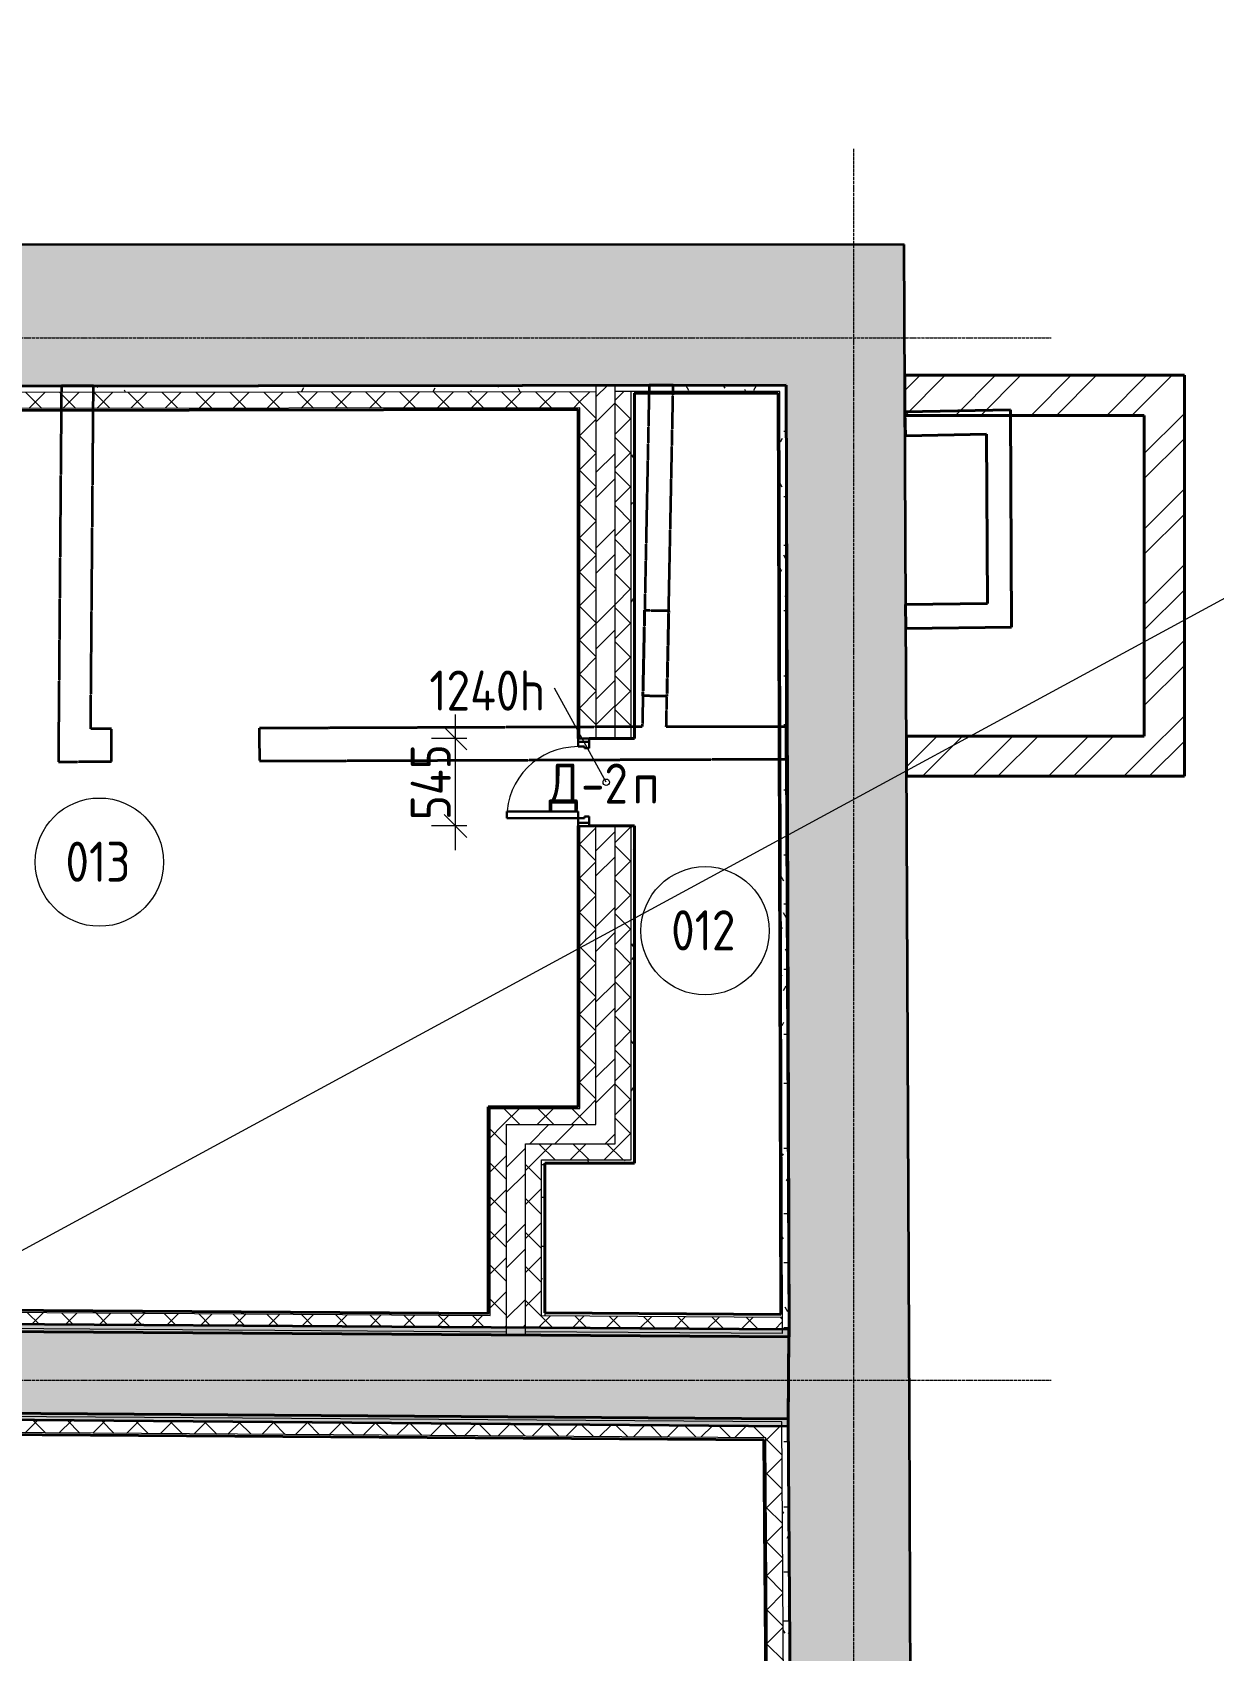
# Model space of a CAD drawing. Header units: millimetres. Extents: x 749182 to 2267578, y 70462 to 311449.
# Drawn here: x 2003640 to 2011008, y 185883 to 195972 of the extents above; entities that cross this region are included whole.
import ezdxf

# ---------------------------------------------------------------- set-up
doc = ezdxf.new("R2010")
doc.units = ezdxf.units.MM
for name, pattern in [('ADSK_Линия сетки', [25, 20, -2.5, 0, -2.5]), ('ADSK_Снесено', [4.5, 3, -1.5]), ('осеваяX2', [4, 2.5, -0.5, 0.5, -0.5])]:
    doc.linetypes.add(name, pattern=pattern)
doc.layers.get('Defpoints').update_dxf_attribs({"color": 255})
for name, color, linetype, lineweight in [('Двери', 7, 'Continuous', 20), ('Марки дверей', 7, 'Continuous', 20), ('Марки помещений', 7, 'Continuous', 20), ('Оси', 165, 'осеваяX2', 13), ('размеры', 7, 'Continuous', 9), ('Размеры КР', 164, 'Continuous', 9), ('Стены', 184, 'Continuous', 40), ('Стены внутренние', 7, 'Continuous', 18), ('Стены наружные', 7, 'Continuous', 18), ('Стены разрез', 7, 'Continuous', 35), ('Стены штриховка', 7, 'Continuous', 18)]:
    doc.layers.add(name, color=color, linetype=linetype, lineweight=lineweight)
doc.styles.add('GOST Common', font='GOST_Common.ttf', dxfattribs={"width": 0.9, "height": 350})
doc.styles.add('GOST Common_1', font='GOST_Common.ttf', dxfattribs={"width": 0.9, "height": 250})
doc.dimstyles.new('ADSK_Основной_2_5_мм_Округление_до_1_мм', dxfattribs={"dimscale": 304.8, "dimtxt": 251.428749, "dimasz": 0.463911, "dimexe": 0.492126, "dimexo": 0.492126, "dimgap": 0.098425, "dimtad": 1, "dimdec": 0, "dimdsep": 46, "dimtxsty": 'GOST Common_1', "dimblk1": 'OBLIQUE', "dimblk2": 'OBLIQUE', "dimsah": 1, "dimcen": 0.09, "dimdle": 0.492126, "dimazin": 2, "dimtfac": 1, "dimtdec": 4, "dimtix": 1, "dimtmove": 0, "dimatfit": 3, "dimfxl": 0, "dimtvp": 1, "dimtolj": 1, "dimtzin": 0, "dimlwd": 20, "dimlwe": 20, "dimarcsym": 0})
pattern_1 = [(0, (1952853.19, 150711.3), (406.4, 101.6), [33.528, -271.272, 33.528, -271.272, -1625.6]), (0, (1952853.19, 150711.3), (406.4, 101.6), [-609.6, 33.528, -576.072, 33.528, -271.272, -711.2]), (0, (1952853.19, 150711.3), (406.4, 101.6), [-1524, 33.528, -169.672, 33.528, -474.472]), (120, (1953005.59, 150762.1), (-291.18818, 301.15272), [33.528, -271.272, 33.528, -271.272, -1625.6]), (120, (1953005.59, 150762.1), (-291.18818, 301.15272), [-609.6, 33.528, -576.072, 33.528, -271.272, -711.2]), (120, (1953005.59, 150762.1), (-291.18818, 301.15272), [-1524, 33.528, -169.672, 33.528, -474.472]), (240, (1953056.39, 150965.3), (-115.21182, -402.75272), [33.528, -271.272, 33.528, -271.272, -1625.6]), (240, (1953056.39, 150965.3), (-115.21182, -402.75272), [-609.6, 33.528, -576.072, 33.528, -271.272, -711.2]), (240, (1953056.39, 150965.3), (-115.21182, -402.75272), [-1524, 33.528, -169.672, 33.528, -474.472])]
pattern_2 = [(45, (1952853.2, 150711.3), (-106.06602, 106.06602), []), (135, (1952853.2, 150711.3), (-106.06602, -106.06602), [])]
pattern_3 = [(45, (1952853.2, 150711.3), (-235.7317, 235.7317), []), (45, (1953010.35, 150711.3), (-235.7317, 235.7317), [])]

# ---------------------------------------------------------------- blocks, each defined once
blk = doc.blocks.new('Существующие стены подвал - Существующие стены подвал-614279-00 План подвала')
at = {"layer": 'Стены', "true_color": 0xc0c0c0}
h = blk.add_hatch(color=9, dxfattribs=at)
h.paths.add_polyline_path([(56530, 8244), (56522, 9892), (55615, 9887), (55611, 9124), (54268, 9130), (54267, 9159), (49024, 9159), (49024, 8260), (51105, 8255)])
h.paths.add_polyline_path([(55620, 11120), (56516, 11125), (56510, 12255), (55625, 12250), (55622, 11615)])
h.paths.add_polyline_path([(55630, 13483), (56504, 13488), (56483, 17882), (56479, 17884), (56484, 18289), (56581, 18289), (56578, 18453), (55637, 18454), (55634, 15862), (55639, 15464), (55634, 14275)])
h.paths.add_polyline_path([(56557, 19523), (56528, 21036), (56387, 21036), (56386, 21236), (56384, 21236), (56375, 23761), (56320, 23762), (56288, 28355), (56257, 36643), (56224, 43937), (48464, 43936), (48464, 43053), (55489, 43062), (55489, 40730), (55506, 37128), (55501, 36571), (55556, 28934), (55560, 28903), (55598, 28902), (55600, 28901), (55599, 28652), (55595, 28648), (55599, 28619), (55592, 20993), (55639, 20179), (55639, 19524), (56555, 19523)])
h.paths.add_polyline_path([(39393, 20202), (42162, 20231), (42716, 20255), (46307, 20252), (46773, 21064), (46670, 25898), (45913, 25901), (45930, 21077), (41376, 21088), (41376, 20956), (40178, 20959), (40178, 21091), (38511, 21094), (38521, 20374), (39393, 20368), (39393, 20231)])
h.paths.add_polyline_path([(18978, 20357), (18996, 20698), (18996, 21072), (18966, 21072), (18966, 20652), (18456, 20409), (18495, 20368), (18966, 20358)])
h.paths.add_polyline_path([(18424, 20369), (18456, 20409), (18456, 21073), (10754, 21086), (10746, 20458), (11346, 20458), (18045, 20377), (18211, 20374)])
h.paths.add_polyline_path([(37360, 20381), (37355, 21098), (30807, 21115), (30787, 20709), (30787, 20839), (30777, 20702), (30787, 20395), (34405, 20388), (35898, 20390), (37360, 20381)])
h.paths.add_polyline_path([(46613, 28543), (46613, 28546), (46607, 28863), (46597, 32747), (46594, 32922), (46603, 32922), (46599, 34522), (45850, 34542), (45850, 34541), (45780, 34540), (45780, 34544), (45778, 34544), (45781, 30723), (45896, 30722), (45904, 28546), (46608, 28543)])
h.paths.add_polyline_path([(45778, 35501), (45778, 35501), (45779, 35510), (45848, 35511), (45848, 35503), (46597, 35523), (46594, 36634), (46597, 37232), (46590, 43051), (47468, 43052), (47468, 43936), (45825, 43935), (45871, 35688), (45777, 35688), (45778, 35511)])
h = blk.add_hatch(color=9, dxfattribs=at)
h.paths.add_polyline_path([(49330, 9159), (49871, 9159), (49876, 14295), (49329, 14293), (49341, 13117), (46824, 13097), (46826, 14680), (46270, 14680), (46225, 13092), (42728, 13086), (42730, 14666), (42185, 14666), (42202, 12894), (40707, 12829), (40704, 13066), (39414, 13046), (39406, 14749), (38599, 14752), (38615, 13626), (37409, 13633), (37379, 17813), (35269, 17808), (35270, 17508), (36952, 17512), (36985, 12976), (38530, 12970), (38530, 12441), (46544, 12521), (49330, 12549), (49324, 9159)])
h.paths.add_polyline_path([(49318, 15363), (49867, 15365), (49864, 15537), (53981, 15485), (53986, 15883), (49850, 15934), (49839, 20219), (53802, 20191), (53811, 21022), (49715, 21049), (49721, 23289), (49159, 23290), (49153, 21046), (48898, 21048), (48891, 20226), (49310, 20222), (49310, 19595), (49307, 15912), (49314, 15912), (49314, 15769), (49318, 15364)])
h.paths.add_polyline_path([(55639, 15464), (55634, 15862), (55120, 15869), (55115, 15470), (55634, 15464)])
h.paths.add_polyline_path([(46827, 15716), (46827, 15765), (46818, 15765), (46818, 15915), (46843, 20244), (47196, 20241), (47203, 21061), (46773, 21064), (46307, 20252), (46285, 15923), (46302, 15923), (46301, 15765), (46300, 15716), (46826, 15716)])
h.paths.add_polyline_path([(42721, 15725), (42732, 15725), (42731, 15794), (42721, 15794), (42721, 16270), (42716, 20255), (42157, 20231), (42162, 16052), (42173, 15890), (42175, 15725), (42721, 15725)])
h.paths.add_polyline_path([(39402, 15799), (39402, 15904), (39406, 16052), (39393, 20368), (38521, 20374), (38585, 15803), (38603, 15802), (39401, 15799)])
h.paths.add_polyline_path([(49314, 15912), (49314, 15912), (49839, 15934)])
h.paths.add_polyline_path([(18026, 17310), (18944, 17311), (18401, 17522), (18878, 17348), (18215, 17715), (18045, 17666), (18045, 17821), (18945, 18220), (18945, 18187), (18979, 18187), (18978, 18769), (18945, 18768), (18945, 18253), (18045, 18741), (18045, 18759), (18012, 18759), (18026, 17310)])
h.paths.add_polyline_path([(18945, 17311), (18979, 17311), (18979, 17677), (18945, 17677), (18945, 17311)])
h.paths.add_polyline_path([(30789, 17378), (31843, 17391), (31825, 18780), (30788, 18769), (30789, 18187), (30842, 18187), (30842, 17677), (30789, 17677), (30789, 17384)])
h.paths.add_polyline_path([(13925, 17540), (13925, 17840), (11328, 17867), (11334, 20458), (11046, 20458), (11007, 17570), (13342, 17546)])
h.paths.add_polyline_path([(30788, 20077), (31808, 20119), (31804, 20361), (31797, 20361), (31804, 20393), (30787, 20395), (30788, 20079)])
h.paths.add_polyline_path([(17999, 20144), (18045, 20144), (18045, 20154), (18295, 20209), (18424, 20369), (17997, 20378), (17999, 20154)])
h.paths.add_polyline_path([(18945, 20153), (18978, 20154), (18978, 20357), (18945, 20357), (18945, 20154)])
h.paths.add_polyline_path([(55639, 20179), (55591, 21010), (55071, 21014), (55062, 20183), (55639, 20179)])
h.paths.add_polyline_path([(49179, 26805), (49175, 28869), (49173, 28869), (49172, 28240), (49168, 26805), (49173, 26805)])
h.paths.add_polyline_path([(49731, 26804), (49736, 28675), (49734, 28674), (49718, 28675), (49718, 28706), (49686, 28707), (49685, 28662), (49673, 28659), (49179, 26805), (49715, 26804)])
h.paths.add_polyline_path([(55599, 28619), (55555, 28936), (49737, 28987), (49721, 34397), (49676, 34397), (49676, 34274), (49283, 33202), (49633, 29644), (49685, 29319), (49685, 29120), (49652, 28971), (49685, 28977), (49686, 28957), (49737, 28956), (49736, 28675), (55591, 28619)])
h.paths.add_polyline_path([(49145, 28869), (49145, 28869), (49175, 28875), (49166, 34396), (49122, 34396), (49126, 32975), (49132, 32975), (49136, 32801), (49144, 28869)])
h.paths.add_polyline_path([(49119, 35466), (49718, 35467), (49715, 36619), (55501, 36571), (55506, 37174), (48705, 37218), (48702, 36626), (49116, 36624), (49119, 35555)])
h.paths.add_polyline_path([(47702, 36630), (47705, 37225), (46597, 37232), (46594, 36634), (47702, 36630)])
at = {"layer": 'Стены разрез'}
for p, q in [((56224, 43937), (48464, 43936)), ((56257, 36643), (56224, 43937)), ((48464, 43053), (55489, 43062)), ((55489, 43062), (55489, 40931)), ((55489, 40931), (55489, 40730)), ((55489, 40730), (55506, 37169)), ((55506, 37174), (48705, 37218)), ((55501, 36571), (55506, 37174)), ((55506, 37169), (55501, 36571)), ((56288, 28355), (56257, 36643)), ((49715, 36619), (55501, 36571)), ((55501, 36571), (55555, 28936))]:
    blk.add_line(p, q, dxfattribs=at)
blk = doc.blocks.new('Существующие перегородки подвал 5 - Существующие перегородки подвал 5-626847-00 План подвала')
at = {"layer": 'Стены', "color": 0, "linetype": 'ADSK_Снесено'}
for p, q in [((54595, 41124), (54606, 41658)), ((54756, 41655), (54745, 41121))]:
    blk.add_line(p, q, dxfattribs=at)
at = {"layer": 'Стены разрез', "color": 0, "linetype": 'ADSK_Снесено'}
for p, q in [((50968, 43056), (50949, 40713)), ((51168, 43056), (50968, 43056)), ((51151, 40918), (51168, 43056)), ((54634, 43060), (54606, 41658)), ((54784, 43060), (54634, 43060)), ((54756, 41655), (54784, 43060)), ((54606, 41658), (54756, 41655)), ((54595, 41124), (54591, 40931)), ((54745, 41121), (54595, 41124)), ((54741, 40931), (54745, 41121)), ((51281, 40919), (51151, 40918)), ((51281, 40715), (51281, 40919)), ((54591, 40931), (52202, 40922)), ((52202, 40922), (52203, 40718)), ((55489, 40931), (54741, 40931)), ((55489, 40730), (55489, 40931)), ((50949, 40713), (51281, 40715)), ((52203, 40718), (55489, 40730))]:
    blk.add_line(p, q, dxfattribs=at)
blk = doc.blocks.new('AC_Дверь_Однопольная_Стальная - Д-2п 545х1240h-1983200-00 План подвала')
at = {"layer": 'Двери', "color": 5, "linetype": 'Continuous', "lineweight": 30, "true_color": 0x0000ff}
for p, q in [((-223, 621), (-183, 621)), ((-223, 176), (-223, 621)), ((-183, 621), (-183, 176)), ((-273, 176), (-253, 176)), ((-273, 106), (-273, 176)), ((-253, 106), (-273, 106)), ((-253, 176), (-223, 176)), ((-253, 106), (-253, 176)), ((-253, 176), (-253, 106)), ((-213, 106), (-253, 106)), ((-183, 176), (-223, 176)), ((-223, 176), (-223, 136)), ((-223, 136), (-213, 136)), ((-213, 136), (-213, 106)), ((212, 136), (222, 136)), ((212, 106), (212, 136)), ((252, 106), (212, 106)), ((222, 176), (252, 176)), ((222, 136), (222, 176)), ((252, 176), (252, 106)), ((252, 176), (272, 176)), ((252, 106), (252, 176)), ((272, 106), (252, 106)), ((272, 176), (272, 106))]:
    blk.add_line(p, q, dxfattribs=at)
at = {"layer": 'Двери', "color": 5, "linetype": 'Continuous', "true_color": 0x0000ff}
blk.add_arc((-223, 176), 445, 0, 90, dxfattribs=at)
blk = doc.blocks.new('ADSK_Марка_Помещение_ОдноЗначение - Номер-247393-00 План подвала')
at = {"layer": 'Марки помещений'}
blk.add_circle((0, 0), 4, dxfattribs=at)
blk = doc.blocks.new('_Oblique')
at = {"color": 0, "linetype": 'ByBlock', "lineweight": -2}
blk.add_line((-0.5, -0.5), (0.5, 0.5), dxfattribs=at)
blk = doc.blocks.new('*D1604')
at = {"layer": 'Defpoints', "color": 0, "lineweight": 20, "transparency": 16777216}
for p in [(2006280, 191569), (2006499, 191569), (2006499, 191024)]:
    blk.add_point(p, dxfattribs=at)
at = {"layer": 'размеры', "color": 0, "lineweight": 20, "transparency": 16777216}
for p, q in [((2006280, 190874), (2006280, 191719)), ((2006349, 191569), (2006130, 191569)), ((2006349, 191024), (2006130, 191024))]:
    blk.add_line(p, q, dxfattribs=at)
at = {"layer": 'размеры', "color": 0, "lineweight": 20, "transparency": 16777216, "xscale": 141.4, "yscale": 141.4, "zscale": 141.4}
for p, rotation in [((2006280, 191569), 90), ((2006280, 191024), 270)]:
    blk.add_blockref('_Oblique', p, dxfattribs=dict(at, rotation=rotation))
at = {"layer": 'размеры', "color": 0, "lineweight": 20, "transparency": 16777216, "insert": (2006125, 191297), "char_height": 250, "width": 593.2, "attachment_point": 5, "rotation": 90, "style": 'GOST Common_1'}
blk.add_mtext('\\A1;545', dxfattribs=at)
blk = doc.blocks.new('ADSK_Марка_Дверь - Типоразмер_ADSK_Марка-58376-00 План подвала')
at = {"layer": 'Марки дверей', "lineweight": 9}
blk.add_circle((0, 0), 0.2, dxfattribs=at)

msp = doc.modelspace()

# ---------------------------------------------------------------- hatches: boundary and pattern name
at = {"layer": 'Стены внутренние', "linetype": 'Continuous', "lineweight": 9, "true_color": 0x0000ff}
h = msp.add_hatch(dxfattribs=at)
h.set_pattern_fill('FP_1', color=5, style=0, pattern_type=2)
h.set_pattern_definition(pattern_1)
h.paths.add_polyline_path([(1999463.0438, 193722.0362), (2003820.8512, 193727.5185), (2003821.1657, 193766.9894), (2004021.1739, 193767.2168), (2004021.1739, 193727.7705), (2007155.6256, 193731.8648), (2007155.6256, 193771.7138), (1999462.9935, 193762.0111), (1999463.0438, 193722.162)])
h = msp.add_hatch(dxfattribs=at)
h.set_pattern_fill('FP_2', color=5, style=0, pattern_type=2)
h.set_pattern_definition(pattern_2)
h.paths.add_polyline_path([(1999563.1695, 193622.1621), (2007055.6256, 193631.5879), (2007055.6256, 193731.588), (1999563.0439, 193722.0362), (1999563.1695, 193622.1747)])
h = msp.add_hatch(dxfattribs=at)
h.set_pattern_fill('FP_2', color=5, style=0, pattern_type=2)
h.set_pattern_definition(pattern_2)
h.paths.add_polyline_path([(2007155.6256, 189262.139), (2007155.6256, 191024.139), (2007055.6256, 191024.139), (2007055.6256, 189262.139)])
h.paths.add_polyline_path([(2007055.6256, 191640.9036), (2007155.6256, 191642.3725), (2007155.6256, 193731.7138), (2007055.6256, 193731.5729), (2007055.6256, 191642.3725)])
h = msp.add_hatch(dxfattribs=at)
h.set_pattern_fill('FP_3', color=5, style=0, pattern_type=2)
h.set_pattern_definition(pattern_3)
h.paths.add_polyline_path([(2007275.6256, 189162.139), (2007275.6256, 191024.139), (2007155.6256, 191024.139), (2007155.6256, 189162.139)])
h.paths.add_polyline_path([(2007155.6256, 191641.2816), (2007275.6256, 191642.3725), (2007275.6256, 193771.8648), (2007155.6256, 193771.7138), (2007155.6256, 191642.3725)])
h = msp.add_hatch(dxfattribs=at)
h.set_pattern_fill('FP_1', color=5, style=0, pattern_type=2)
h.set_pattern_definition(pattern_1)
h.paths.add_polyline_path([(2007275.6256, 193731.8648), (2007485.992, 193733.1567), (2007486.7503, 193771.1574), (2007636.7836, 193771.328), (2007636.7836, 193732.3191), (2008342.4818, 193733.2069), (2008342.4818, 193773.2069), (2007275.6256, 193771.7138), (2007275.6256, 193731.9906)])
h = msp.add_hatch(dxfattribs=at)
h.set_pattern_fill('FP_2', color=5, style=0, pattern_type=2)
h.set_pattern_definition(pattern_2)
h.paths.add_polyline_path([(2007275.6256, 189042.139), (2007375.6256, 189042.139), (2007375.6256, 191024.139), (2007275.6256, 191024.139), (2007275.6256, 189162.139)])
h.paths.add_polyline_path([(2007275.6256, 191641.7351), (2007375.6256, 191642.3725), (2007375.6256, 193731.9906), (2007275.6256, 193731.5729), (2007275.6256, 191642.3725)])
h = msp.add_hatch(dxfattribs=at)
h.set_pattern_fill('FP_1', color=5, style=0, pattern_type=2)
h.set_pattern_definition(pattern_1)
h.paths.add_polyline_path([(2007375.6256, 188942.139), (2007395.6256, 188942.139), (2007395.6256, 191024.139), (2007375.6256, 191024.139), (2007375.6256, 189042.139)])
h.paths.add_polyline_path([(2007375.6256, 191642.1131), (2007395.6256, 191642.3834), (2007395.6256, 193732.0157), (2007375.6256, 193731.7138), (2007375.6256, 191642.3675)])
h = msp.add_hatch(dxfattribs=at)
h.set_pattern_fill('FP_1', color=5, style=0, pattern_type=2)
h.set_pattern_definition(pattern_1)
h.paths.add_polyline_path([(2008359.423, 187885.189), (2008342.4818, 191441.706), (2008309.1902, 191441.5802), (2008319.4975, 187885.4497), (2008351.9655, 187885.2377)])
h.paths.add_polyline_path([(2008342.4818, 191441.706), (2008342.4818, 193733.2069), (2008302.5969, 193733.1567), (2008309.1685, 191449.1484), (2008342.3679, 191441.7315)])
h = msp.add_hatch(dxfattribs=at)
h.set_pattern_fill('FP_2', color=5, style=0, pattern_type=2)
h.set_pattern_definition(pattern_2)
h.paths.add_polyline_path([(2006715.7014, 189162.139), (2007155.6256, 189162.139), (2007155.6256, 189262.139), (2006495.7014, 189262.139), (2006495.7014, 189162.139), (2006595.7014, 189162.139)])
h = msp.add_hatch(dxfattribs=at)
h.set_pattern_fill('FP_2', color=5, style=0, pattern_type=2)
h.set_pattern_definition(pattern_2)
h.paths.add_polyline_path([(2006595.7014, 187896.7028), (2006595.7014, 189162.139), (2006495.7014, 189162.139), (2006495.7014, 187897.3556), (2006569.9119, 187896.8712)])
h = msp.add_hatch(dxfattribs=at)
h.set_pattern_fill('FP_3', color=5, style=0, pattern_type=2)
h.set_pattern_definition(pattern_3)
h.paths.add_polyline_path([(2006715.7014, 189042.139), (2007275.6256, 189042.139), (2007275.6256, 189162.139), (2006595.7014, 189162.139), (2006595.7014, 189042.139)])
h = msp.add_hatch(dxfattribs=at)
h.set_pattern_fill('FP_3', color=5, style=0, pattern_type=2)
h.set_pattern_definition(pattern_3)
h.paths.add_polyline_path([(2006715.7014, 187895.9194), (2006715.7014, 189042.139), (2006595.7014, 189042.139), (2006595.7014, 187896.7028), (2006598.6439, 187896.6836)])
h = msp.add_hatch(dxfattribs=at)
h.set_pattern_fill('FP_2', color=5, style=0, pattern_type=2)
h.set_pattern_definition(pattern_2)
h.paths.add_polyline_path([(2006815.7014, 188942.139), (2007375.6256, 188942.139), (2007375.6256, 189042.139), (2006715.7014, 189042.139), (2006715.7014, 188942.139), (2006808.3386, 188942.139)])
h = msp.add_hatch(dxfattribs=at)
h.set_pattern_fill('FP_2', color=5, style=0, pattern_type=2)
h.set_pattern_definition(pattern_2)
h.paths.add_polyline_path([(2006815.7014, 187895.2666), (2006815.7014, 188942.139), (2006715.7014, 188942.139), (2006715.7014, 187895.9194), (2006808.3386, 187895.3147)])
h = msp.add_hatch(dxfattribs=at)
h.set_pattern_fill('FP_1', color=5, style=0, pattern_type=2)
h.set_pattern_definition(pattern_1)
h.paths.add_polyline_path([(2007378.4387, 188922.139), (2007395.6256, 188922.139), (2007395.6256, 188942.139), (2006815.7014, 188942.139), (2006815.7014, 188922.139), (2006835.7014, 188922.139)])
h = msp.add_hatch(dxfattribs=at)
h.set_pattern_fill('FP_1', color=5, style=0, pattern_type=2)
h.set_pattern_definition(pattern_1)
h.paths.add_polyline_path([(2006835.7014, 187969.2814), (2006835.7014, 188922.139), (2006815.7014, 188922.139), (2006815.7014, 187969.417)])
h = msp.add_hatch(dxfattribs=at)
h.set_pattern_fill('FP_2', color=5, style=0, pattern_type=2)
h.set_pattern_definition(pattern_2)
h.paths.add_polyline_path([(2006495.7014, 187897.3556), (2006495.7014, 187971.5865), (2002087.259, 188001.3387), (2002087.259, 187926.1344), (2006493.1244, 187897.3724)])
h = msp.add_hatch(dxfattribs=at)
h.set_pattern_fill('FP_2', color=5, style=0, pattern_type=2)
h.set_pattern_definition(pattern_2)
h.paths.add_polyline_path([(2008319.422, 187885.4502), (2008319.1522, 187959.2237), (2006815.7014, 187969.1455), (2006815.7014, 187895.2666), (2007378.4387, 187891.593)])
h = msp.add_hatch(dxfattribs=at)
h.set_pattern_fill('FP_2', color=5, style=0, pattern_type=2)
h.set_pattern_definition(pattern_2)
h.paths.add_polyline_path([(2008314.9696, 187209.2352), (2008314.2605, 187283.0574), (2002568.036, 187328.9652), (2002568.2674, 187248.196), (2008314.2605, 187209.24)])
h = msp.add_hatch(dxfattribs=at)
h.set_pattern_fill('FP_1', color=5, style=0, pattern_type=2)
h.set_pattern_definition(pattern_1)
h.paths.add_polyline_path([(2008408.4435, 179667.4213), (2008354.4495, 187282.7296), (2008314.4485, 187282.7296), (2008368.4399, 179667.7745), (2008405.8462, 179667.4442)])
h = msp.add_hatch(dxfattribs=at)
h.set_pattern_fill('FP_2', color=5, style=0, pattern_type=2)
h.set_pattern_definition(pattern_2)
h.paths.add_polyline_path([(2008367.7309, 179767.7846), (2008314.2605, 187209.24), (2008214.9671, 187209.2352), (2008267.7221, 179768.6676), (2008367.6458, 179767.7854)])
at = {"layer": 'Стены наружные', "linetype": 'Continuous', "lineweight": 9, "true_color": 0x0000ff}
h = msp.add_hatch(dxfattribs=at)
h.set_pattern_fill('FP_3', color=5, style=0, pattern_type=2)
h.set_pattern_definition(pattern_3)
h.paths.add_polyline_path([(2010575.3105, 193584.0254), (2010825.3105, 193584.0254), (2010825.3105, 193834.0254), (2009081.0618, 193834.0254), (2009082.1771, 193584.0254), (2009109.9669, 193584.0254)])
h = msp.add_hatch(dxfattribs=at)
h.set_pattern_fill('FP_3', color=5, style=0, pattern_type=2)
h.set_pattern_definition(pattern_3)
h.paths.add_polyline_path([(2010825.3105, 191334.0254), (2010825.3105, 193584.0254), (2010575.3105, 193584.0254), (2010575.3105, 191334.0254)])
h = msp.add_hatch(dxfattribs=at)
h.set_pattern_fill('FP_3', color=5, style=0, pattern_type=2)
h.set_pattern_definition(pattern_3)
h.paths.add_polyline_path([(2009140.7669, 191334.0254), (2010575.3105, 191334.0254), (2010575.3105, 191584.0254), (2009092.2143, 191584.0254), (2009092.2143, 191334.0254), (2009109.9669, 191334.0254)])

# ---------------------------------------------------------------- linework, layer by layer
at = {"layer": 'Марки дверей'}
msp.add_line((2007219.6256, 191296.639), (2006896.6042, 191882.318), dxfattribs=at)
at = {"layer": 'Оси', "linetype": 'ADSK_Линия сетки'}
for p, q in [((2008763.1034, 154741.5512), (2008763.1034, 195246.0842)), ((1941766.9683, 194068.0858), (2009994.9113, 194068.0858)), ((1941766.9683, 187568.0858), (2009994.9113, 187568.0858))]:
    msp.add_line(p, q, dxfattribs=at)
at = {"layer": 'Размеры КР', "lineweight": 20}
msp.add_line((2017580.5501, 195971.8207), (1941933.5259, 154952.416), dxfattribs=at)
at = {"layer": 'Стены внутренние', "color": 5, "linetype": 'Continuous', "lineweight": 40, "true_color": 0x0000ff}
for p, q in [((2008342.4818, 193773.2069), (1999442.9935, 193762.0111)), ((2007395.6256, 193722.0157), (2008292.6256, 193723.1442)), ((2007395.6256, 191569.139), (2007395.6256, 193722.0157)), ((2008292.6256, 193723.1442), (2008309.152, 187979.2923)), ((2008359.556, 187838.9474), (2008342.4818, 193773.2069)), ((1999575.1846, 193610.1772), (2007043.6256, 193619.5728)), ((2007043.6256, 193619.5728), (2007043.6256, 191569.139)), ((2007113.6256, 191569.139), (2007395.6256, 191569.139)), ((2007043.6256, 191024.139), (2007043.6256, 189274.139)), ((2007395.6256, 191024.139), (2007113.6256, 191024.139)), ((2007395.6256, 188922.139), (2007395.6256, 191024.139)), ((2007043.6256, 189274.139), (2006483.7014, 189274.139)), ((2006483.7014, 189274.139), (2006483.7014, 187983.6681)), ((2006835.7014, 188922.139), (2007395.6256, 188922.139)), ((2006835.7014, 187989.2819), (2006835.7014, 188922.139)), ((2006483.7014, 187983.6681), (2002107.259, 188013.339)), ((2008309.152, 187979.2923), (2006835.7014, 187989.2819)), ((2001557.8535, 187885.0607), (2008359.556, 187838.9474)), ((2008408.5853, 179647.4193), (2008354.1216, 187328.9725)), ((2002677.236, 187235.4569), (2008203.0465, 187197.9937)), ((2008203.0465, 187197.9937), (2008255.6359, 179780.7748))]:
    msp.add_line(p, q, dxfattribs=at)
at = {"layer": 'Стены внутренние', "linetype": 'Continuous', "lineweight": 40}
for p, q in [((2008355.2075, 187328.9652), (2008358.665, 187838.9534)), ((2002525.0047, 187368.492), (2008355.2075, 187328.9652))]:
    msp.add_line(p, q, dxfattribs=at)
at = {"layer": 'Стены наружные', "color": 5, "linetype": 'Continuous', "lineweight": 40, "true_color": 0x0000ff}
for p, q in [((2010825.3105, 193834.0254), (2009081.0618, 193834.0254)), ((2009081.0618, 193834.0254), (2009081.0618, 193584.0254)), ((2010825.3105, 191334.0254), (2010825.3105, 193834.0254)), ((2009081.0618, 193584.0254), (2010575.3105, 193584.0254)), ((2010575.3105, 193584.0254), (2010575.3105, 191584.0254)), ((2010575.3105, 191584.0254), (2009092.2143, 191584.0254)), ((2009092.2143, 191584.0254), (2009092.2143, 191334.0254)), ((2009092.2143, 191334.0254), (2010825.3105, 191334.0254))]:
    msp.add_line(p, q, dxfattribs=at)
at = {"layer": 'Стены наружные', "lineweight": 40}
for p, q in [((2009741.1977, 193619.1761), (2009082.081, 193605.5613)), ((2009747.7454, 192264.2199), (2009741.1977, 193619.1761)), ((2009082.081, 193605.5613), (2009085.1788, 193455.5933)), ((2009085.1788, 193455.5933), (2009591.9359, 193466.0609)), ((2009591.9359, 193466.0609), (2009597.0291, 192412.083)), ((2009597.0291, 192412.083), (2009085.965, 192404.7849)), ((2009085.965, 192404.7849), (2009088.1068, 192254.8002)), ((2009088.1068, 192254.8002), (2009747.7454, 192264.2199))]:
    msp.add_line(p, q, dxfattribs=at)
at = {"layer": 'Стены штриховка'}
for p, q in [((2007155.6256, 193731.7138), (1999463.0438, 193722.0362)), ((2007155.6256, 193771.7138), (2007155.6256, 191569.139)), ((2007275.6256, 191569.139), (2007275.6256, 193771.8648)), ((2008302.5969, 193733.1567), (2007275.6256, 193731.8648)), ((2007375.6256, 191569.139), (2007375.6256, 193731.9906)), ((2007395.6256, 193732.0157), (2007395.6256, 193722.0157)), ((2008319.4975, 187859.2195), (2008302.5969, 193733.1567)), ((2007055.6256, 193631.5879), (1999563.1695, 193622.1621)), ((2007045.6256, 193621.5753), (1999573.1821, 193612.1747)), ((2007045.6256, 191569.139), (2007045.6256, 193621.5753)), ((2007055.6256, 191569.139), (2007055.6256, 193631.5879)), ((2007045.6256, 189272.139), (2007045.6256, 191024.139)), ((2007055.6256, 189262.139), (2007055.6256, 191024.139)), ((2007155.6256, 189162.139), (2007155.6256, 191024.139)), ((2007275.6256, 189042.139), (2007275.6256, 191024.139)), ((2007375.6256, 188942.139), (2007375.6256, 191024.139)), ((2006483.7014, 189272.139), (2007045.6256, 189272.139)), ((2006485.7014, 187981.6545), (2006485.7014, 189274.139)), ((2006483.7014, 189262.139), (2006485.7014, 189262.139)), ((2006495.7014, 189262.139), (2007055.6256, 189262.139)), ((2006495.7014, 187971.5865), (2006495.7014, 189262.139)), ((2006595.7014, 189162.139), (2007155.6256, 189162.139)), ((2006595.7014, 189162.139), (2006595.7014, 187850.9058)), ((2006715.7014, 189042.139), (2007275.6256, 189042.139)), ((2006715.7014, 187850.0922), (2006715.7014, 189042.139)), ((2006815.7014, 188942.139), (2007375.6256, 188942.139)), ((2006815.7014, 187969.417), (2006815.7014, 188942.139)), ((2002087.259, 188001.4743), (2006495.7014, 187971.5865)), ((2002107.259, 188011.3389), (2006485.7014, 187981.6545)), ((2008319.2098, 187959.2237), (2006815.7014, 187969.417)), ((2006835.7014, 187989.2819), (2006835.7014, 187969.2814)), ((2001987.259, 187902.15), (2006595.7014, 187870.9062)), ((2008319.4975, 187859.2195), (2006715.7014, 187870.0927)), ((2008314.2605, 187309.2423), (2002565.0399, 187348.2202)), ((2008368.4399, 179667.7745), (2008314.2605, 187309.2423)), ((2008214.9623, 187209.9132), (2002665.215, 187247.5387)), ((2008205.0324, 187199.9803), (2002675.2325, 187237.4706)), ((2008257.6503, 179778.7569), (2008205.0324, 187199.9803)), ((2008267.7221, 179768.6676), (2008214.9623, 187209.9132))]:
    msp.add_line(p, q, dxfattribs=at)

# ---------------------------------------------------------------- block references
at = {"layer": 'Двери', "color": 5, "linetype": 'Continuous', "true_color": 0x0000ff, "rotation": 89.9999999999999}
msp.add_blockref('AC_Дверь_Однопольная_Стальная - Д-2п 545х1240h-1983200-00 План подвала', (2007219.6256, 191296.639), dxfattribs=at)
at = {"layer": 'Марки дверей', "xscale": 99.99999999999993, "yscale": 99.99999999999993, "zscale": 99.99999999999993}
msp.add_blockref('ADSK_Марка_Дверь - Типоразмер_ADSK_Марка-58376-00 План подвала', (2007219.6256, 191296.639), dxfattribs=at)
at = {"layer": 'Марки помещений', "xscale": 99.99999999999993, "yscale": 99.99999999999993, "zscale": 99.99999999999993}
for p in [(2004058.4155, 190798.5155), (2007836.1791, 190370.6585)]:
    msp.add_blockref('ADSK_Марка_Помещение_ОдноЗначение - Номер-247393-00 План подвала', p, dxfattribs=at)
at = {"layer": 'Стены'}
msp.add_blockref('Существующие стены подвал - Существующие стены подвал-614279-00 План подвала', (1952853.1931, 150711.2975), dxfattribs=at)
at = {"layer": 'Стены', "color": 1, "linetype": 'ADSK_Снесено', "true_color": 0xff0000}
msp.add_blockref('Существующие перегородки подвал 5 - Существующие перегородки подвал 5-626847-00 План подвала', (1952853.1931, 150711.2975), dxfattribs=at)

# ---------------------------------------------------------------- texts
at = {"layer": 'Марки дверей', "lineweight": 9, "char_height": 250, "attachment_point": 1, "style": 'GOST Common'}
for s, insert, width in [('1240h', (2006116.3042, 191993.2451), 937.974375), ('\\fGOST Common|b0|i0|c204|p34|;\\W.9;Д', (2006859.8964, 191413.6521), 245.316375), ('-2', (2007062.3026, 191413.6521), 389.620125), ('\\fGOST Common|b0|i0|c204|p34|;\\W.9;п', (2007383.7714, 191413.6521), 194.810062)]:
    msp.add_mtext(s, dxfattribs=dict(at, insert=insert, width=width))
at = {"layer": 'Марки помещений', "lineweight": 9, "char_height": 250, "width": 526.708687, "attachment_point": 1, "style": 'GOST Common'}
for s, insert in [('013', (2003846.4583, 190926.2405)), ('012', (2007624.2219, 190498.3836))]:
    msp.add_mtext(s, dxfattribs=dict(at, insert=insert))

# ---------------------------------------------------------------- dimensions: what is measured, and where the dimension line sits
at = {"layer": 'размеры', "lineweight": 20}
dim = msp.add_linear_dim(base=(2006280.154, 191569.139), p1=(2006498.6256, 191024.139), p2=(2006498.6256, 191569.139), angle=90, dimstyle='ADSK_Основной_2_5_мм_Округление_до_1_мм', override={"dimpost": '<>', "dimfxl": 545}, dxfattribs=at)
dim.commit()
dim.dimension.update_dxf_attribs({"geometry": '*D1604', "text_midpoint": (2006125.154, 191296.639)})

doc.saveas('drawing.dxf')
